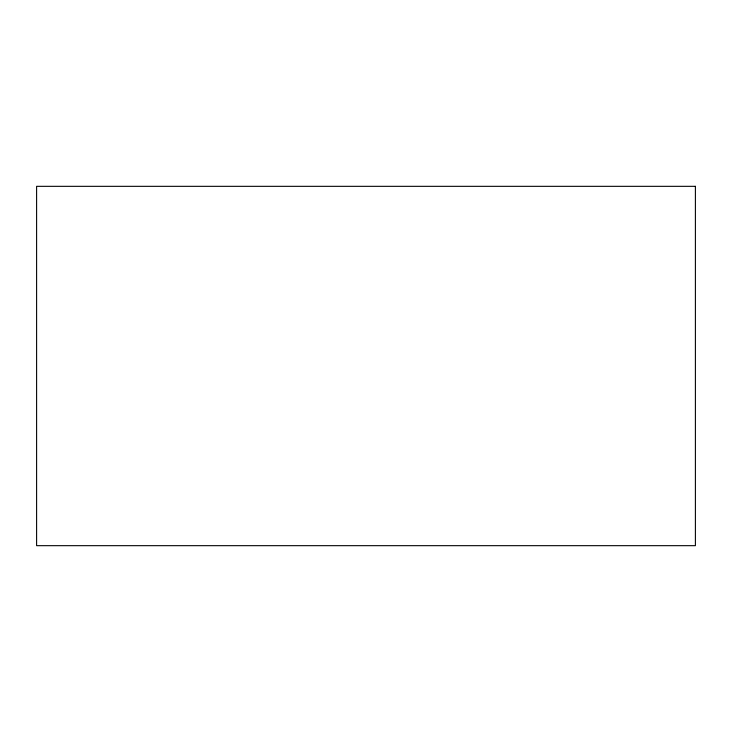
<?xml version="1.0" encoding="UTF-8"?>
<svg xmlns="http://www.w3.org/2000/svg" width="732" height="732" viewBox="0 0 732 732"><rect width="100%" height="100%" fill="white"/><g stroke="black" fill="none" stroke-linecap="round" stroke-linejoin="round"><path stroke-width="1.1" d="M695.4 186.331L36.6 186.331L36.6 545.669L695.4 545.669L695.4 186.331"/></g></svg>
